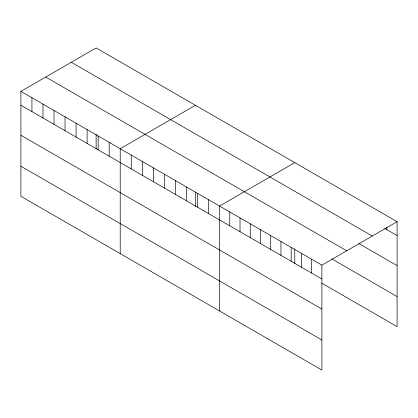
<?xml version="1.0" encoding="UTF-8"?>
<svg xmlns="http://www.w3.org/2000/svg" width="418" height="418" viewBox="0 0 418 418"><rect width="100%" height="100%" fill="white"/><g stroke="black" fill="none" stroke-linecap="round" stroke-linejoin="round"><path stroke-width="0.63" d="M20.9 91.37L321.881 265.137L321.881 370.055L20.9 196.288L20.9 91.37L96.119 47.945L397.1 221.712L397.1 326.63L321.698 283.096M195.441 105.289L120.222 148.714L120.222 253.632M294.768 162.633L219.549 206.058L219.549 310.976M321.881 265.137L397.1 221.712M384.712 228.4L397.1 235.553M71.295 62.272L372.276 236.045M358.858 243.532L397.1 265.608M45.724 77.037L346.705 250.81M331.929 258.951L397.1 296.576M20.9 105.211L321.881 278.984M20.9 135.265L321.881 309.038M20.9 166.233L321.881 340.001M386.864 227.131L386.864 229.644M311.65 259.233L311.65 273.074M301.415 253.324L301.415 267.165M294.768 248.762L294.768 263.789M291.184 247.414L291.184 261.255M280.948 241.505L280.948 255.351M270.712 235.6L270.712 249.441M260.482 229.691L260.482 243.532M250.246 223.782L250.246 237.623M240.016 217.872L240.016 231.718M229.78 211.968L229.78 225.809M208.514 199.689L208.514 213.53M197.474 193.315L197.474 207.156M195.441 192.045L195.441 206.445M186.438 186.945L186.438 200.786M175.403 180.571L175.403 194.412M164.368 174.201L164.368 188.043M153.333 167.827L153.333 181.668M142.298 161.458L142.298 175.299M131.262 155.083L131.262 168.929M109.187 142.345L109.187 156.186M98.152 135.97L98.152 149.811M96.119 134.073L96.119 149.101M87.116 129.601L87.116 143.442M76.081 123.226L76.081 137.067M65.046 116.857L65.046 130.698M54.006 110.483L54.006 124.324M42.97 104.113L42.97 117.954M31.935 97.739L31.935 111.585"/></g></svg>
